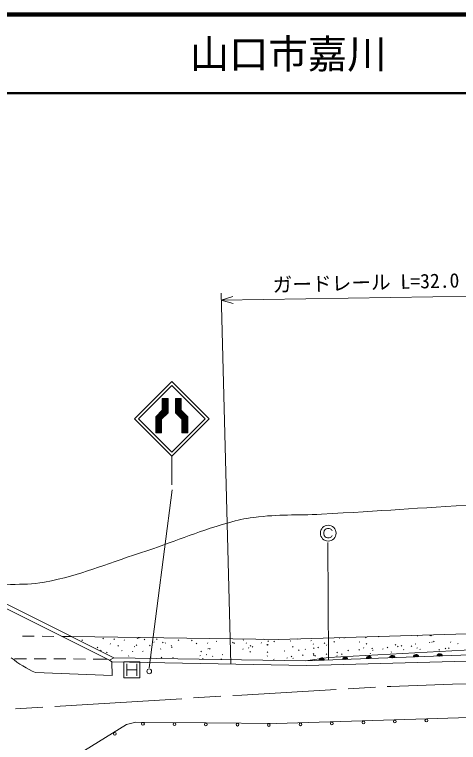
# Model space of a CAD drawing. Units: millimetres, scale not verified. Extents: x 40000 to 680000, y 20000 to 380000.
# Drawn here: x 382772 to 439155, y 287598 to 380000 of the extents above; entities that cross this region are included whole.
import ezdxf
from ezdxf.enums import TextEntityAlignment as Align

# ---------------------------------------------------------------- set-up
doc = ezdxf.new("R2010")
doc.units = ezdxf.units.MM
doc.header["$LTSCALE"] = 1000
doc.linetypes.add('CHAIN', pattern=[18.5, 12, -1.5, 3.5, -1.5])
for name, color, linetype, lineweight in [('M-BGD', 7, 'Continuous', 13), ('M-BMK', 2, 'CHAIN', 13), ('M-BMK-OTRS', 5, 'Continuous', 13), ('M-STR-HTXT', 7, 'Continuous', 13), ('M-STR-STRC', 7, 'Continuous', 13), ('M-STR-STRD', 7, 'Continuous', 13), ('M-TTL', 2, 'Continuous', 140), ('M-TTL-LINE', 7, 'Continuous', 50)]:
    doc.layers.add(name, color=color, linetype=linetype, lineweight=lineweight)
doc.layers.add('M-TTL-TXT', color=7, linetype='Continuous')
doc.styles.add('ＭＳ ゴシック', font='')
doc.styles.get('ＭＳ ゴシック').set_extended_font_data('MS Gothic')

msp = doc.modelspace()

# ---------------------------------------------------------------- linework, layer by layer
at = {"layer": 'M-BGD'}
for p, q in [((383766, 301108), (385266, 301090)), ((386266, 301078), (387766, 301060)), ((388766, 301047), (390038, 301032)), ((391332, 300547), (391403, 300618)), ((394001, 300752), (394072, 300823)), ((395388, 300662), (395459, 300732)), ((396677, 300557), (396748, 300628)), ((398334, 300759), (398405, 300830)), ((398527, 300854), (398589, 300915)), ((399253, 300636), (399323, 300707)), ((400451, 300281), (400522, 300352)), ((400816, 300673), (400887, 300743)), ((401562, 300255), (401633, 300326)), ((403567, 300533), (403637, 300604)), ((405267, 300514), (405338, 300584)), ((408386, 300406), (408457, 300476)), ((410450, 300254), (410521, 300325)), ((411791, 300571), (411861, 300642)), ((414421, 300658), (414462, 300699)), ((414937, 300429), (415007, 300500)), ((415707, 300375), (415778, 300446)), ((417784, 300442), (417855, 300513)), ((418658, 300688), (418716, 300745)), ((419862, 300777), (419866, 300781)), ((420424, 300488), (420495, 300558)), ((423347, 300328), (423418, 300399)), ((424035, 300806), (424106, 300877)), ((424619, 300855), (424690, 300925)), ((426544, 300308), (426615, 300379)), ((427361, 300885), (427432, 300955)), ((428992, 301017), (429035, 301060)), ((433933, 301094), (434004, 301165)), ((435467, 300256), (435537, 300327)), ((435517, 301152), (435588, 301223)), ((435661, 301131), (435732, 301202)), ((435766, 300280), (435837, 300351)), ((435983, 300367), (436054, 300438)), ((438126, 300304), (438197, 300375)), ((393285, 299604), (393356, 299674)), ((394909, 300080), (394979, 300151)), ((395887, 299825), (395958, 299896)), ((397982, 299727), (398053, 299797)), ((398221, 299916), (398291, 299987)), ((399926, 299871), (399996, 299942)), ((401294, 299422), (401365, 299493)), ((401886, 300184), (401956, 300254)), ((402647, 299855), (402718, 299925)), ((402723, 299656), (402794, 299726)), ((405858, 300129), (405928, 300200)), ((407267, 300156), (407338, 300227)), ((407331, 299467), (407402, 299537)), ((407527, 299450), (407598, 299521)), ((410627, 300163), (410697, 300234)), ((411757, 299411), (411828, 299482)), ((412176, 300158), (412247, 300229)), ((412470, 299574), (412541, 299645)), ((412700, 299825), (412771, 299896)), ((412957, 299696), (413027, 299767)), ((414082, 300222), (414152, 300293)), ((414836, 299952), (414907, 300022)), ((414907, 299964), (414977, 300035)), ((418084, 299713), (418154, 299784)), ((419670, 299389), (419741, 299459)), ((420689, 300046), (420760, 300117)), ((420742, 299543), (420813, 299614)), ((421314, 299618), (421384, 299689)), ((422111, 300169), (422181, 300240)), ((422376, 299910), (422447, 299980)), ((426504, 299321), (426575, 299392)), ((427079, 299562), (427150, 299633)), ((427426, 300073), (427497, 300144)), ((428146, 299488), (428217, 299559)), ((429519, 299427), (429590, 299498)), ((430120, 299619), (430191, 299689)), ((431116, 299967), (431187, 300037)), ((431426, 299738), (431497, 299808)), ((431886, 299833), (431956, 299904)), ((432165, 299340), (432236, 299411)), ((433148, 299775), (433218, 299846)), ((433656, 300061), (433727, 300132)), ((433874, 299558), (433945, 299628)), ((434270, 299377), (434341, 299448)), ((436684, 299321), (436754, 299392)), ((437472, 299496), (437543, 299567)), ((437902, 299543), (437973, 299614)), ((439030, 300098), (439101, 300169)), ((393683, 299248), (393754, 299319)), ((394447, 298979), (394518, 299050)), ((396359, 299210), (396430, 299281)), ((397234, 298541), (397305, 298612)), ((397736, 299117), (397807, 299188)), ((399018, 299134), (399089, 299205)), ((406305, 298574), (406375, 298644)), ((406430, 299117), (406501, 299188)), ((407105, 298707), (407176, 298777)), ((407894, 298497), (407964, 298568)), ((409164, 298702), (409235, 298772)), ((412662, 299065), (412733, 299136)), ((414846, 298541), (414916, 298611)), ((414866, 299011), (414937, 299081)), ((417020, 299175), (417090, 299246)), ((417906, 298472), (417977, 298543)), ((418852, 299291), (418923, 299362)), ((419352, 298638), (419422, 298708)), ((420708, 298825), (420779, 298896)), ((420741, 298654), (420811, 298725)), ((420923, 298551), (420994, 298622)), ((422373, 298764), (422444, 298835)), ((423699, 298560), (423770, 298631)), ((423724, 298985), (423795, 299056)), ((424303, 298758), (424374, 298828)), ((425124, 299229), (425195, 299300)), ((427921, 298852), (427991, 298923)), ((428239, 299249), (428309, 299320)), ((430590, 299042), (430661, 299113)), ((384277, 298198), (382777, 298200)), ((386777, 298196), (385277, 298197)), ((389277, 298193), (387777, 298195)), ((391777, 298190), (390277, 298192)), ((394556, 298187), (392777, 298189)), ((400053, 298362), (400124, 298433)), ((401406, 298356), (401477, 298427)), ((402869, 298354), (402939, 298425)), ((406665, 298183), (406735, 298254)), ((409002, 298151), (409073, 298222)), ((415660, 298119), (415730, 298190)), ((416476, 298017), (416485, 298026)), ((417362, 298282), (417432, 298352)), ((418133, 298234), (418203, 298304))]:
    msp.add_line(p, q, dxfattribs=at)
for points in [[(358255, 344435), (373907, 309084), (395402, 298354), (394812, 298059), (373631, 308621), (357524, 344637)], [(569029, 303485), (501340, 299256), (443001, 301486), (416342, 300673), (390038, 301032)], [(395402, 298354), (419747, 297965), (422650, 298385), (441448, 299381), (498289, 297257), (568897, 301324)], [(568851, 300579), (527191, 298048), (499063, 296547), (441784, 298747), (419747, 297965)], [(395110, 297829), (419864, 297375), (441779, 297950), (499071, 295750), (527221, 297422), (568806, 299844)], [(395168, 296095), (395110, 297829), (394812, 298059)], [(391665, 269405), (387620, 280701), (387924, 282782), (388532, 284287), (390782, 286033), (397010, 289859), (398179, 290179), (416052, 290003), (439148, 290716), (459903, 291216), (471303, 291591)]]:
    msp.add_lwpolyline(points, dxfattribs=at)
for centre in [(399083, 289971), (423087, 290020), (427085, 290144), (431083, 290267), (435081, 290390), (403082, 289931), (407082, 289892), (411082, 289852), (415082, 289813), (419089, 289897), (395511, 288703)]:
    msp.add_circle(centre, 175, dxfattribs=at)
for centre, radius, start, end in [((427769, 298195), 354, 10.82906, 173.23424), ((427769, 298195), 283, 13.0531, 171.0102), ((430768, 298302), 354, 10.82906, 173.23424), ((430768, 298302), 283, 13.0531, 171.0102), ((430768, 298302), 212, 16.79943, 167.26388), ((433766, 298408), 354, 10.82906, 173.23424), ((433766, 298408), 283, 13.0531, 171.0102), ((433766, 298408), 212, 16.79943, 167.26388), ((433766, 298408), 142, 24.51116, 159.55215), ((433766, 298408), 100, 34.82882, 149.23448), ((436764, 298514), 354, 10.82906, 173.23424), ((436764, 298514), 283, 13.0531, 171.0102), ((436764, 298514), 212, 16.79943, 167.26388), ((436764, 298514), 142, 24.51116, 159.55215), ((436764, 298514), 100, 34.82882, 149.23448), ((421773, 297983), 354, 10.82906, 173.23424), ((421773, 297983), 283, 13.0531, 171.0102), ((421773, 297983), 212, 16.79943, 167.26388), ((421773, 297983), 142, 24.51116, 159.55215), ((421773, 297983), 100, 34.82882, 149.23448), ((424771, 298089), 354, 10.82906, 173.23424), ((424771, 298089), 283, 13.0531, 171.0102), ((424771, 298089), 212, 16.79943, 167.26388), ((424771, 298089), 142, 24.51116, 159.55215), ((424771, 298089), 100, 34.82882, 149.23448), ((427769, 298195), 212, 16.79943, 167.26388), ((427769, 298195), 142, 24.51116, 159.55215), ((427769, 298195), 100, 34.82882, 149.23448), ((430768, 298302), 142, 24.51116, 159.55215), ((430768, 298302), 100, 34.82882, 149.23448)]:
    msp.add_arc(centre, radius, start, end, dxfattribs=at)
msp.add_open_spline([(377278, 307402), (379679, 307489), (380307, 307509), (382245, 307628), (383937, 307732), (384909, 307622), (386572, 307947), (391459, 308902), (394025, 310143), (398764, 311672), (403153, 313089), (405507, 314210), (409940, 315482), (411174, 315837), (411884, 315990), (413157, 316160), (416493, 316603), (418402, 316394), (421762, 316575), (429516, 316994), (433852, 317356), (441605, 317768), (445638, 317983), (447897, 318131), (451935, 318192), (457161, 318270), (460089, 318058), (465312, 317853), (469814, 317676), (472335, 317529), (476827, 317176), (482758, 316709), (486079, 316393), (491982, 315652), (497881, 314910), (501164, 314335), (507043, 313447), (509826, 313027), (511425, 312994), (514165, 312350), (515592, 312014), (516395, 311822), (517785, 311356), (518485, 311121), (518847, 310906), (519546, 310668), (520510, 310338), (521099, 310291), (522039, 309894), (522870, 309543), (523264, 309199), (524071, 308794), (524626, 308514), (524931, 308341), (525510, 308116), (526349, 307791), (526831, 307625), (527711, 307439), (529074, 307150), (529881, 307318), (531267, 307185), (533223, 306998), (534339, 306995), (536263, 306592), (537659, 306300), (538352, 305795), (539747, 305500), (540943, 305246), (541644, 305223), (542867, 305238), (543955, 305251), (544547, 305486), (545630, 305593), (546584, 305687), (547131, 305915), (548078, 305768), (549005, 305624), (549409, 305133), (550317, 304899), (551283, 304650), (551860, 304666), (552857, 304645), (554479, 304611), (555389, 304935), (557006, 304814), (557986, 304741), (558507, 304491), (559446, 304200), (560599, 303842), (560997, 303652), (562321, 303066)], degree=3, knots=[0, 0, 0, 0, 1, 1, 1, 2, 2, 2, 3, 3, 3, 4, 4, 4, 5, 5, 5, 6, 6, 6, 7, 7, 7, 8, 8, 8, 9, 9, 9, 10, 10, 10, 11, 11, 11, 12, 12, 12, 13, 13, 13, 14, 14, 14, 15, 15, 15, 16, 16, 16, 17, 17, 17, 18, 18, 18, 19, 19, 19, 20, 20, 20, 21, 21, 21, 22, 22, 22, 23, 23, 23, 24, 24, 24, 25, 25, 25, 26, 26, 26, 27, 27, 27, 28, 28, 28, 29, 29, 29, 30, 30, 30, 30], dxfattribs=at)
at = {"layer": 'M-BMK'}
msp.add_lwpolyline([(369401, 291085), (392024, 292414), (411651, 293619), (430580, 294712), (438378, 294984), (443343, 295114), (451380, 294938), (459030, 294752), (467661, 294497)], dxfattribs=at)
at = {"layer": 'M-BMK-OTRS'}
msp.add_line((385434, 296460), (395168, 296095), dxfattribs=at)
msp.add_arc((392587, 311712), 16845, 232.57166, 244.87379, dxfattribs=at)
at = {"layer": 'M-STR-HTXT'}
for p, q in [((410230, 297552), (409000, 344652)), ((409024, 343753), (442895, 344288)), ((409024, 343753), (410516, 344227)), ((409024, 343753), (410531, 343327))]:
    msp.add_line(p, q, dxfattribs=at)
at = {"layer": 'M-STR-STRC'}
for p, q in [((398003, 328679), (402741, 333417)), ((398498, 328679), (402741, 332922)), ((402741, 333417), (407478, 328679)), ((402741, 332922), (406983, 328679)), ((401531, 331275), (401531, 329764)), ((401531, 331275), (402281, 331275)), ((401531, 331185), (401621, 331275)), ((401531, 331044), (401763, 331275)), ((401531, 330902), (401904, 331275)), ((401531, 330761), (402046, 331275)), ((401531, 330619), (402187, 331275)), ((401531, 330478), (402281, 331228)), ((402281, 330438), (401531, 331188)), ((401531, 330337), (402281, 331087)), ((402281, 330297), (401531, 331047)), ((401531, 330195), (402281, 330945)), ((402281, 330155), (401531, 330905)), ((401531, 330054), (402281, 330804)), ((402281, 330579), (401586, 331275)), ((402281, 330721), (401727, 331275)), ((402281, 330862), (401869, 331275)), ((402281, 331004), (402010, 331275)), ((402281, 331145), (402152, 331275)), ((402281, 331275), (402281, 329453)), ((403198, 331275), (403198, 329453)), ((403198, 331275), (403948, 331275)), ((403198, 331272), (403201, 331275)), ((403198, 331131), (403342, 331275)), ((403198, 330990), (403483, 331275)), ((403198, 330848), (403625, 331275)), ((403198, 330707), (403766, 331275)), ((403198, 330565), (403908, 331275)), ((403198, 330424), (403948, 331174)), ((403948, 330404), (403198, 331154)), ((403198, 330283), (403948, 331033)), ((403948, 330262), (403198, 331012)), ((403198, 330141), (403948, 330891)), ((403948, 330121), (403198, 330871)), ((403948, 330545), (403218, 331275)), ((403948, 330687), (403360, 331275)), ((403948, 330828), (403501, 331275)), ((403948, 330969), (403643, 331275)), ((403948, 331111), (403784, 331275)), ((403948, 331252), (403926, 331275)), ((403948, 331275), (403948, 329764)), ((400698, 328796), (402281, 330379)), ((400698, 328655), (402281, 330238)), ((400698, 328513), (402281, 330097)), ((400698, 328372), (402281, 329955)), ((402281, 330014), (401531, 330764)), ((401531, 329912), (402281, 330662)), ((402281, 329872), (401531, 330622)), ((401531, 329771), (402281, 330521)), ((402281, 329731), (401531, 330481)), ((402281, 329590), (401531, 330340)), ((402279, 329451), (401531, 330198)), ((402208, 329380), (401531, 330057)), ((402138, 329309), (401531, 329915)), ((403198, 330000), (403948, 330750)), ((403948, 329980), (403198, 330730)), ((403198, 329858), (403948, 330608)), ((403948, 329838), (403198, 330588)), ((403198, 329717), (403948, 330467)), ((404782, 328863), (403198, 330447)), ((403198, 329575), (403948, 330325)), ((404782, 328722), (403198, 330305)), ((404782, 328581), (403198, 330164)), ((404782, 328439), (403198, 330022)), ((404782, 328298), (403198, 329881)), ((403208, 329444), (403948, 330184)), ((403278, 329373), (403948, 330043)), ((403349, 329302), (403948, 329901)), ((400698, 328230), (402281, 329814)), ((400698, 328931), (401531, 329764)), ((400698, 328089), (402281, 329672)), ((400698, 327948), (402281, 329531)), ((401448, 328302), (400759, 328991)), ((401448, 328443), (400829, 329062)), ((401448, 328584), (400900, 329132)), ((401501, 328673), (400971, 329203)), ((401572, 328744), (401042, 329274)), ((401643, 328814), (401112, 329345)), ((401713, 328885), (401183, 329415)), ((401784, 328956), (401254, 329486)), ((401855, 329026), (401324, 329557)), ((401925, 329097), (401395, 329627)), ((401448, 328620), (402281, 329453)), ((401996, 329168), (401466, 329698)), ((402067, 329239), (401531, 329774)), ((404782, 328156), (403198, 329740)), ((404782, 328015), (403198, 329598)), ((404782, 327873), (403198, 329457)), ((404032, 328620), (403198, 329453)), ((403420, 329231), (403950, 329762)), ((403491, 329161), (404021, 329691)), ((403561, 329090), (404092, 329620)), ((403632, 329019), (404162, 329550)), ((403703, 328949), (404233, 329479)), ((403773, 328878), (404304, 329408)), ((403844, 328807), (404374, 329337)), ((403915, 328736), (404445, 329267)), ((404782, 328930), (403948, 329764)), ((403986, 328666), (404516, 329196)), ((404032, 328570), (404587, 329125)), ((404032, 328429), (404657, 329055)), ((404032, 328287), (404728, 328984)), ((398003, 328679), (402741, 323942)), ((398498, 328679), (402741, 324437)), ((400698, 328931), (400698, 326912)), ((401448, 328160), (400698, 328910)), ((401448, 328019), (400698, 328769)), ((401448, 327877), (400698, 328627)), ((400698, 327806), (401448, 328556)), ((401448, 327736), (400698, 328486)), ((400698, 327665), (401448, 328415)), ((401448, 327594), (400698, 328344)), ((400698, 327523), (401448, 328273)), ((401448, 327453), (400698, 328203)), ((400698, 327382), (401448, 328132)), ((401448, 327312), (400698, 328062)), ((401448, 328620), (401448, 326912)), ((402741, 324437), (406983, 328679)), ((402741, 323942), (407478, 328679)), ((404032, 328146), (404782, 328896)), ((404032, 328005), (404782, 328755)), ((404032, 328620), (404032, 326912)), ((404032, 327863), (404782, 328613)), ((404782, 327732), (404032, 328482)), ((404032, 327722), (404782, 328472)), ((404782, 327591), (404032, 328341)), ((404032, 327580), (404782, 328330)), ((404782, 327449), (404032, 328199)), ((404032, 327439), (404782, 328189)), ((404782, 327308), (404032, 328058)), ((404032, 327298), (404782, 328048)), ((404782, 328930), (404782, 326912)), ((400698, 327240), (401448, 327990)), ((401448, 327170), (400698, 327920)), ((400698, 327099), (401448, 327849)), ((401448, 327029), (400698, 327779)), ((400698, 326958), (401448, 327708)), ((401424, 326912), (400698, 327637)), ((401283, 326912), (400698, 327496)), ((401141, 326912), (400698, 327354)), ((401000, 326912), (400698, 327213)), ((400793, 326912), (401448, 327566)), ((400935, 326912), (401448, 327425)), ((401076, 326912), (401448, 327283)), ((401218, 326912), (401448, 327142)), ((404782, 327166), (404032, 327916)), ((404032, 327156), (404782, 327906)), ((404782, 327025), (404032, 327775)), ((404032, 327015), (404782, 327765)), ((404753, 326912), (404032, 327633)), ((404612, 326912), (404032, 327492)), ((404471, 326912), (404032, 327351)), ((404329, 326912), (404032, 327209)), ((404070, 326912), (404782, 327623)), ((404211, 326912), (404782, 327482)), ((404353, 326912), (404782, 327340)), ((404494, 326912), (404782, 327199)), ((400858, 326912), (400698, 327072)), ((400698, 326912), (401448, 326912)), ((401359, 326912), (401448, 327001)), ((404188, 326912), (404032, 327068)), ((404046, 326912), (404032, 326926)), ((404032, 326912), (404782, 326912)), ((404636, 326912), (404782, 327058)), ((404777, 326912), (404782, 326916)), ((402741, 323942), (402741, 320307)), ((402806, 319684), (399881, 297088)), ((422115, 314461), (422065, 314261)), ((422065, 314261), (422065, 314061)), ((422215, 314611), (422115, 314461)), ((422365, 314711), (422215, 314611)), ((422515, 314761), (422365, 314711)), ((422715, 314761), (422515, 314761)), ((422865, 314711), (422715, 314761)), ((423015, 314611), (422865, 314711)), ((423115, 314461), (423015, 314611)), ((422065, 314061), (422115, 313861)), ((422115, 313861), (422215, 313711)), ((422215, 313711), (422365, 313611)), ((422365, 313611), (422515, 313561)), ((422515, 313561), (422715, 313561)), ((422715, 313561), (422865, 313611)), ((422865, 313611), (423015, 313711)), ((423015, 313711), (423115, 313861)), ((422569, 312994), (422669, 298069))]:
    msp.add_line(p, q, dxfattribs=at)
for centre, radius in [((422615, 314161), 1000), ((399881, 296629), 305)]:
    msp.add_circle(centre, radius, dxfattribs=at)
at = {"layer": 'M-STR-STRD'}
for p, q in [((396666, 295818), (396666, 297818)), ((396666, 297818), (398666, 297818)), ((397041, 297568), (397041, 296068)), ((398291, 297568), (398291, 296068)), ((398666, 297818), (398666, 295818)), ((397041, 296818), (398291, 296818)), ((398666, 295818), (396666, 295818))]:
    msp.add_line(p, q, dxfattribs=at)
at = {"layer": 'M-TTL'}
msp.add_line((680000, 380000), (40000, 380000), dxfattribs=at)
at = {"layer": 'M-TTL-LINE'}
msp.add_line((40000, 370000), (680000, 370000), dxfattribs=at)

# ---------------------------------------------------------------- texts
at = {"layer": 'M-STR-HTXT', "style": 'ＭＳ ゴシック'}
msp.add_text('ガードレール L=32.0', height=1833, rotation=1.426, dxfattribs=at).set_placement((427406, 345978), align=Align.MIDDLE_CENTER)
at = {"layer": 'M-TTL-TXT', "style": 'ＭＳ ゴシック'}
msp.add_text('山口市嘉川', height=3666, dxfattribs=at).set_placement((405024, 375000), align=Align.MIDDLE_LEFT)

doc.saveas('drawing.dxf')
